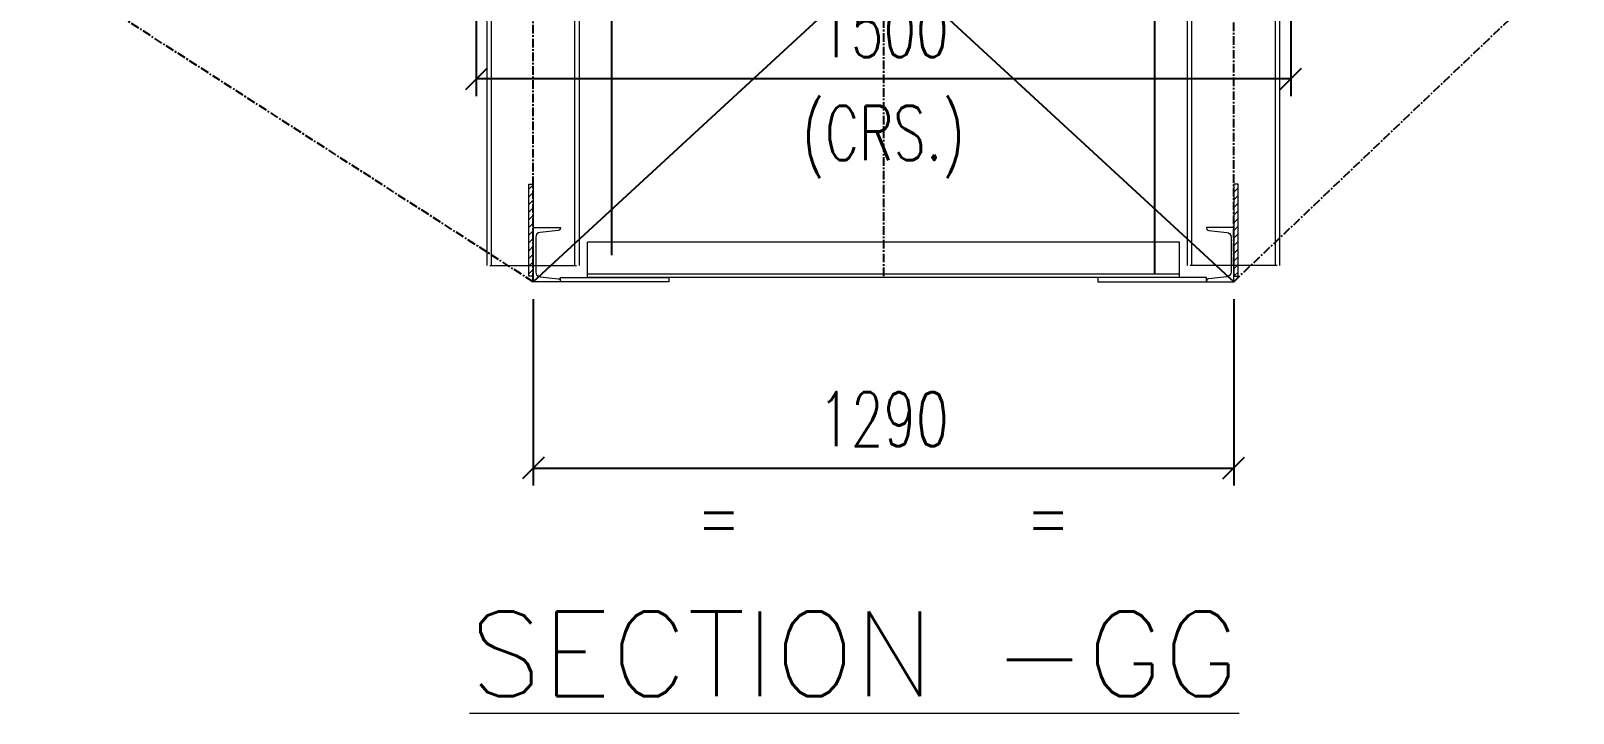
# Model space of a CAD drawing. Header units: millimetres. Extents: x -243837 to -5443, y 40 to 285140.
# Drawn here: x -41117 to -29757, y 40645 to 45673 of the extents above; entities that cross this region are included whole.
import ezdxf
from ezdxf.enums import TextEntityAlignment as Align

# ---------------------------------------------------------------- set-up
doc = ezdxf.new("R2010")
doc.units = ezdxf.units.MM
doc.linetypes.add('CENTER', pattern=[50.8, 31.75, -6.35, 6.35, -6.35])
for name, color, linetype, lineweight in [('2', 3, 'Continuous', 20), ('DIM', 1, 'Continuous', 9), ('TEXT', 255, 'Continuous', 18)]:
    doc.layers.add(name, color=color, linetype=linetype, lineweight=lineweight)
doc.layers.add('3', color=3, linetype='Continuous')
doc.styles.add('KA', font='romans.shx', dxfattribs={"width": 0.7})
doc.dimstyles.new('Copy of rakesh4', dxfattribs={"dimscale": 160, "dimtxt": 2.5, "dimasz": 1, "dimexe": 0.8, "dimexo": 0.8, "dimgap": 1, "dimtad": 1, "dimdec": 0, "dimlfac": 0.25, "dimzin": 0, "dimdsep": 46, "dimtxsty": 'KA', "dimblk": 'OBLIQUE', "dimcen": 1.5, "dimclrd": 1, "dimclre": 1, "dimclrt": 2, "dimadec": 0, "dimazin": 0, "dimtfac": 1, "dimtdec": 0, "dimtmove": 0, "dimatfit": 2, "dimfxl": 0, "dimtolj": 1, "dimtzin": 0, "dimarcsym": 1})

# ---------------------------------------------------------------- blocks, each defined once
blk = doc.blocks.new('_Oblique')
at = {"color": 0, "linetype": 'ByBlock', "lineweight": -2}
blk.add_line((-0.5, -0.5), (0.5, 0.5), dxfattribs=at)
blk = doc.blocks.new('*D366')
at = {"layer": 'DEFPOINTS', "color": 0, "transparency": 16777216}
for p in [(-37417, 43824), (-32257, 43824), (-32257, 42451)]:
    blk.add_point(p, dxfattribs=at)
at = {"layer": 'DIM', "color": 1, "lineweight": -2, "transparency": 16777216}
for p, q in [((-37417, 43696), (-37417, 42323)), ((-32257, 43696), (-32257, 42323)), ((-37417, 42451), (-32257, 42451))]:
    blk.add_line(p, q, dxfattribs=at)
at = {"layer": 'DIM', "color": 1, "lineweight": -2, "transparency": 16777216, "xscale": 160, "yscale": 160, "zscale": 160, "rotation": 180}
blk.add_blockref('_Oblique', (-37417, 42451), dxfattribs=at)
at = {"layer": 'DIM', "color": 1, "lineweight": -2, "transparency": 16777216, "xscale": 160, "yscale": 160, "zscale": 160}
blk.add_blockref('_Oblique', (-32257, 42451), dxfattribs=at)
at = {"layer": 'DIM', "color": 2, "transparency": 16777216, "char_height": 400, "attachment_point": 5, "style": 'KA'}
for s, insert in [('\\A1;1290', (-34837, 42811)), ('\\A1;=           =', (-34837, 42091))]:
    blk.add_mtext(s, dxfattribs=dict(at, insert=insert))
blk = doc.blocks.new('*D367')
at = {"layer": 'DEFPOINTS', "color": 0, "transparency": 16777216}
for p in [(-37837, 46404), (-31837, 46404), (-37837, 45318)]:
    blk.add_point(p, dxfattribs=at)
at = {"layer": 'DIM', "color": 1, "lineweight": -2, "transparency": 16777216}
for p, q in [((-37837, 46276), (-37837, 45190)), ((-31837, 46276), (-31837, 45190)), ((-31837, 45318), (-37837, 45318))]:
    blk.add_line(p, q, dxfattribs=at)
at = {"layer": 'DIM', "color": 1, "lineweight": -2, "transparency": 16777216, "xscale": 160, "yscale": 160, "zscale": 160, "rotation": 180}
blk.add_blockref('_Oblique', (-37837, 45318), dxfattribs=at)
at = {"layer": 'DIM', "color": 1, "lineweight": -2, "transparency": 16777216, "xscale": 160, "yscale": 160, "zscale": 160}
blk.add_blockref('_Oblique', (-31837, 45318), dxfattribs=at)
at = {"layer": 'DIM', "color": 2, "transparency": 16777216, "char_height": 400, "attachment_point": 5, "style": 'KA'}
for s, insert in [('\\A1;1500', (-34837, 45678)), ('\\A1;(CRS.)', (-34837, 44854))]:
    blk.add_mtext(s, dxfattribs=dict(at, insert=insert))

msp = doc.modelspace()

# ---------------------------------------------------------------- hatches: boundary and pattern name
at = {"layer": 'DIM'}
h = msp.add_hatch(dxfattribs=at)
h.set_pattern_fill('ANSI31', color=6, scale=320)
h.set_pattern_definition([(45, (15391539.835, 1772762.96), (-28.28427125, 28.28427125), [])])
h.paths.add_polyline_path([(-37449.26, 43863.78), (-37449.26, 44543.78), (-37417.26, 44543.78), (-37417.26, 43863.78)])
h = msp.add_hatch(dxfattribs=at)
h.set_pattern_fill('ANSI31', color=6, scale=320)
h.set_pattern_definition([(45, (15392339.835, 1772762.96), (-28.28427125, 28.28427125), [])])
h.paths.add_polyline_path([(-32225.26, 43863.78), (-32225.26, 44543.78), (-32257.26, 44543.78), (-32257.26, 43863.78)])

# ---------------------------------------------------------------- linework, layer by layer
at = {"color": 1, "linetype": 'CENTER', "ltscale": 2}
for p, q in [((-34837.26, 53682.47), (-34837.26, 43855.78)), ((-37417.26, 43823.78), (-37417.26, 49422.36)), ((-32257.26, 43943.78), (-32257.26, 49422.36)), ((-37417.26, 43823.78), (-41117.26, 46203.78)), ((-32257.27, 43823.78), (-29757.26, 46203.78))]:
    msp.add_line(p, q, dxfattribs=at)
at = {"color": 6, "ltscale": 0.5}
for p, q in [((-36837.26, 44018.77, 0), (-36837.26, 48622.36, 0)), ((-32837.26, 43886.4, 0), (-32837.26, 48622.36, 0))]:
    msp.add_line(p, q, dxfattribs=at)
at = {"layer": '2', "color": 6}
for p, q in [((-37757.26, 43943.78), (-37757.26, 49422.36)), ((-37725.26, 43943.78), (-37725.26, 49422.36)), ((-37109.26, 43943.78), (-37109.26, 49422.36)), ((-37077.26, 43943.78), (-37077.26, 49422.36)), ((-32597.26, 43943.78), (-32597.26, 49422.36)), ((-32565.26, 43943.78), (-32565.26, 49422.36)), ((-31949.26, 43943.78), (-31949.26, 49422.36)), ((-31917.26, 43943.78), (-31917.26, 49422.36)), ((-32657.27, 44115.78), (-37017.26, 44115.78)), ((-37017.26, 43855.78), (-37017.26, 44115.78)), ((-32657.27, 43855.78), (-32657.27, 44115.78)), ((-37737.26, 43943.78), (-37097.26, 43943.78)), ((-32657.27, 43879.78), (-37017.26, 43879.78)), ((-32657.27, 43855.78), (-37017.26, 43855.78)), ((-31937.26, 43943.78), (-32577.26, 43943.78))]:
    msp.add_line(p, q, dxfattribs=at)
for points in [[(-37449.26, 43863.78), (-37449.26, 44543.78), (-37417.26, 44543.78), (-37417.26, 43863.78)], [(-32225.26, 43863.78), (-32225.26, 44543.78), (-32257.26, 44543.78), (-32257.26, 43863.78)], [(-37217.26, 43855.78), (-36417.25, 43855.78), (-36417.25, 43823.78), (-37217.26, 43823.78)], [(-32457.27, 43855.78), (-33257.27, 43855.78), (-33257.27, 43823.78), (-32457.27, 43823.78)]]:
    msp.add_lwpolyline(points, close=True, dxfattribs=at)
for points in [[(-37233.38, 43846.27, -0.38386404), (-37217.26, 43828.37), (-37217.26, 43823.78), (-37417.26, 43823.78), (-37417.26, 44223.78), (-37217.26, 44223.78), (-37217.26, 44219.19, -0.38386404), (-37233.38, 44201.29), (-37366.22, 44187.33, 0.38386404), (-37398.46, 44151.52), (-37398.46, 43896.03, 0.38386404), (-37366.22, 43860.23)], [(-32441.15, 43846.27, 0.38386404), (-32457.27, 43828.37), (-32457.27, 43823.78), (-32257.27, 43823.78), (-32257.27, 44223.78), (-32457.27, 44223.78), (-32457.27, 44219.19, 0.38386404), (-32441.15, 44201.29), (-32308.3, 44187.33, -0.38386404), (-32276.07, 44151.52), (-32276.07, 43896.03, -0.38386404), (-32308.3, 43860.23)]]:
    msp.add_lwpolyline(points, format="xyb", close=True, dxfattribs=at)
at = {"layer": '3', "color": 6}
for p, q in [((-34837.26, 46203.78), (-37417.26, 43823.78)), ((-32257.27, 43823.78), (-34837.26, 46203.78))]:
    msp.add_line(p, q, dxfattribs=at)

# ---------------------------------------------------------------- texts
at = {"layer": 'TEXT', "color": 2, "style": 'KA'}
msp.add_text('%%USECTION -GG', height=624, dxfattribs=at).set_placement((-35051.87, 40769.37, 37.56), align=Align.CENTER)

# ---------------------------------------------------------------- dimensions: what is measured, and where the dimension line sits
at = {"layer": 'DIM'}
for base, p1, p2, text, picture, middle in [((-37837.26, 45318.36), (-31837.26, 46403.78), (-37837.26, 46403.78), '<>\\X(CRS.)', '*D367', (-34837.26, 45318.36)), ((-32257.27, 42451.26), (-37417.26, 43823.78), (-32257.27, 43823.78), '<>\\X=           =', '*D366', (-34837.26, 42451.26))]:
    dim = msp.add_linear_dim(base=base, p1=p1, p2=p2, angle=180, text=text, dimstyle='Copy of rakesh4', dxfattribs=at)
    dim.commit()
    dim.dimension.update_dxf_attribs({"geometry": picture, "text_midpoint": middle})

doc.saveas('drawing.dxf')
